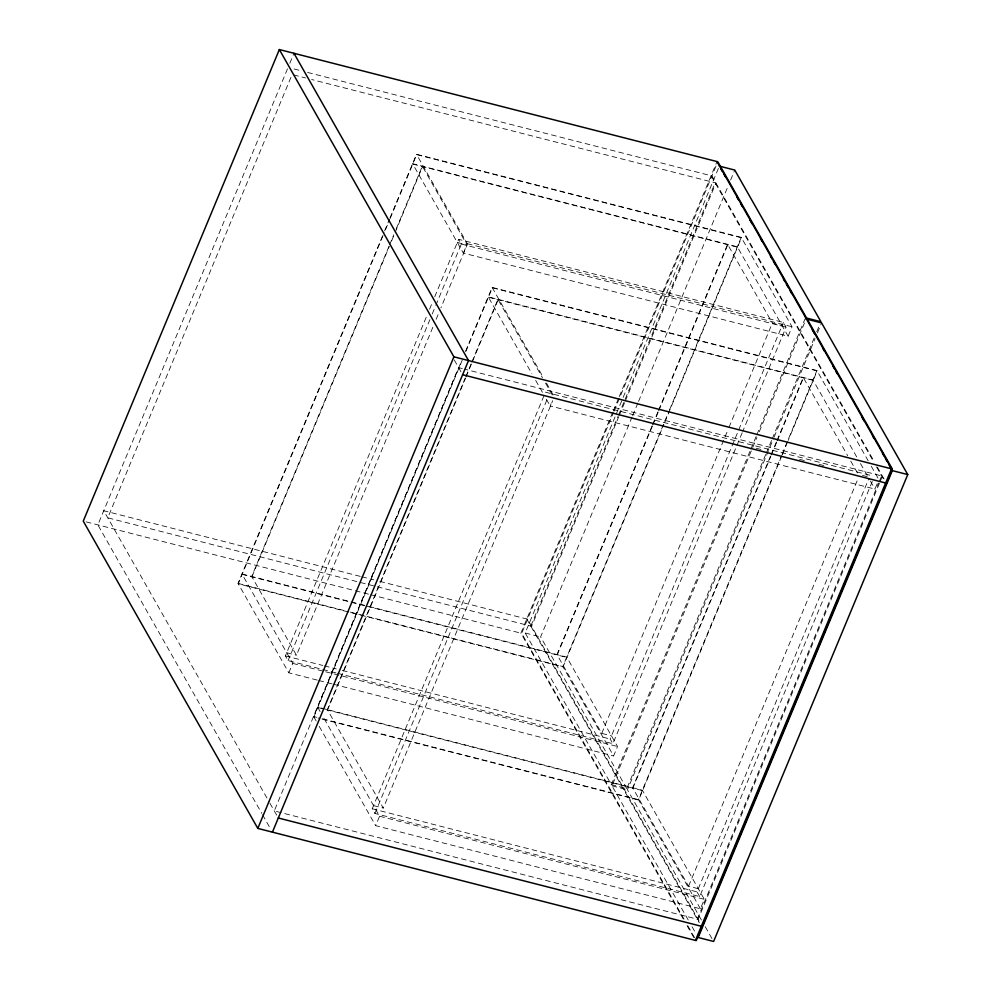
<?xml version="1.0" encoding="UTF-8"?>
<svg xmlns="http://www.w3.org/2000/svg" width="991" height="991" viewBox="0 0 991 991"><rect width="100%" height="100%" fill="white"/><g stroke="black" fill="none" stroke-linecap="round" stroke-linejoin="round"><path stroke-width="0.74" stroke-dasharray="4.96 3.72" d="M287.489 68.862L97.861 524.871L261.748 813.363M289.806 63.3L293.968 53.291M290.933 77.385L107.771 517.822L531.61 626.3L618.731 416.765M317.269 680.099L288.827 672.815L238.026 583.389L384.025 232.303M384.619 230.866L389.376 219.432M389.971 218.008L416.48 154.249L741.256 237.369L792.057 326.795L788.13 336.234L463.354 253.101L412.566 163.676L737.329 246.809L788.13 336.234M383.059 235.548L238.249 583.786L563.024 666.918L663.846 424.47M385.437 229.838L389.599 219.829M390.194 218.404L416.703 154.646L741.479 237.766L664.441 423.033M389.017 246.226L251.689 576.452L296.458 655.237L433.773 325.023M389.612 244.802L393.774 234.793M396.152 229.07L422.302 166.178L467.058 244.963L440.908 307.867M251.912 576.849L389.24 246.623M391.618 240.912L394.591 233.752M395.186 232.328L422.525 166.575M335.974 672.877L288.084 660.625L285.396 655.893L427.592 313.949M429.561 309.229L432.522 302.094M434.727 296.792L458.622 239.326L783.398 322.447L786.086 327.179L742.779 431.32M288.084 660.625L429.871 319.659M432.237 313.961L435.21 306.826M435.805 305.401L461.31 244.059L458.622 239.326M288.827 672.815L292.754 663.388L241.953 573.962L367.673 606.133M463.354 253.101L467.281 243.675L416.48 154.249M436.151 319.3L438.53 313.577M316.179 720.965L313.664 716.543L461.447 361.158M465.609 351.161L492.118 287.402L816.894 370.523L868.203 460.852M462.264 360.129L313.887 716.939L319.882 718.475M465.832 351.545L492.341 287.799L817.117 370.919L788.229 440.388M465.25 377.955L327.34 709.606L383.282 808.086L552.705 400.674M465.844 376.518L471.196 363.66M471.79 362.223L497.94 299.332L542.436 377.658M327.563 710.002L465.473 378.351M466.067 376.914L498.163 299.716M872.315 481.453L699.683 896.595L374.92 813.462L372.232 808.743L544.27 395.025M374.92 813.462L547.552 398.332M320.105 711.538L317.591 707.116L642.366 790.236L704.353 899.357L700.426 908.784L375.663 825.664L379.578 816.237L323.153 716.902M877.196 483.695L874.966 489.083L550.191 405.951L552.433 400.562M612.711 412.318L520.882 633.15L683.245 918.954M613.305 410.893L618.632 398.072M619.226 396.635L716.988 161.558M684.05 919.153L521.687 633.36L613.516 412.529M614.11 411.104L716.035 166.017M765.709 454.51L626.783 788.601L611.348 784.649L525.193 632.989L622.559 398.84M623.153 397.416L719.33 166.116M530.792 626.089L617.926 416.554M618.52 415.13L715.13 182.802M619.325 415.34L624.664 402.519M625.259 401.095L715.936 183.013L311.62 79.515M626.783 788.601L540.615 636.94L632.047 417.062M632.642 415.638L637.981 402.792M638.576 401.355L728.224 185.775M730.602 180.065L734.765 170.068M652.09 425.87L556.979 654.593L601.735 733.377L611.484 735.879M652.685 424.433L658.036 411.575M658.631 410.138L727.592 244.319L772.348 323.103L782.085 325.593M557.202 654.989L652.313 426.254M652.908 424.829L658.259 411.959M658.854 410.534L727.815 244.703M369.16 606.517L566.728 657.083L617.517 746.508L613.602 755.947L562.801 666.522L668.975 411.203M669.569 409.779L741.256 237.369M601.735 733.377L728.36 428.892M728.955 427.455L772.348 323.103M742.185 432.745L612.859 743.745L610.171 739.013L783.398 322.447M611.348 784.649L750.274 450.558M750.868 449.134L756.22 436.288M756.814 434.863L804.903 319.213M688.262 920.057L612.017 785.838L756.889 437.465M759.267 431.754L806.166 318.966M766.303 453.085L771.642 440.239M772.237 438.802L814.391 337.435M816.757 331.725L819.73 324.59M701.405 919.97L627.452 789.79L773.5 438.567M774.095 437.13L815.06 338.625M817.439 332.914L821.589 322.917M770.54 456.083L632.617 787.746L688.572 886.227L698.308 888.716M771.122 454.658L776.473 441.788M777.068 440.363L803.23 377.46L847.726 455.798M632.84 788.142L770.763 456.479M771.357 455.055L776.696 442.184M777.291 440.76L803.453 377.856M700.426 908.784L638.439 799.675L781.465 455.724M782.06 454.299L816.894 370.523M781.688 456.12L638.662 800.059L321.381 718.859M782.283 454.683L787.634 441.825M688.572 886.227L857.983 478.802M699.683 896.595L697.007 891.863L869.045 478.158M697.292 919.177L878.658 483.013M879.252 481.589L881.631 475.891M879.475 483.224L698.098 919.388L274.272 810.911L458.61 367.624L463.107 368.776M880.07 481.799L882.436 476.101L464.618 369.16M294.092 68.974L301.586 70.894M307.582 72.43L711.91 175.915L874.273 461.719M293.609 74.907L305.612 77.979M412.789 164.072L737.552 247.205M467.281 243.675L792.057 326.795M457.322 242.473L467.058 244.963M461.31 244.059L786.086 327.179M488.427 297.226L813.19 380.346M545.459 392.176L870.222 475.296M756.158 448.229L762.141 449.765M799.564 459.341L805.547 460.877M819.012 464.321L825.008 465.857M862.418 475.432L868.401 476.968M360.253 576.378L103.745 510.724L269.156 801.892M361.752 576.762L373.756 579.834M379.764 581.37L527.571 619.202L700.117 922.931M525.193 632.989L540.615 636.94M86.18 521.885L369.37 594.365M370.869 594.749L521.687 633.36M242.176 574.359L349.934 601.933M351.433 602.317L364.899 605.761M366.397 606.145L566.951 657.479M238.026 583.389L348.782 611.744M350.281 612.128L562.801 666.522M286.709 652.747L296.458 655.237M285.396 655.893L322.818 665.469M324.317 665.853L336.283 668.913M342.279 670.449L610.171 739.013M337.473 673.261L612.859 743.745M292.754 663.388L324.181 671.427M325.68 671.811L617.517 746.508M318.768 680.483L332.233 683.926M333.732 684.31L613.602 755.947M317.814 707.512L642.589 790.632M612.017 785.838L627.452 789.79M313.664 716.543L316.662 717.311M322.645 718.847L638.439 799.675M373.533 805.596L383.282 808.086M372.232 808.743L697.007 891.863M379.578 816.237L704.353 899.357M877.32 467.083L884.455 479.644M711.104 175.704L873.455 461.509M876.502 466.872L884.306 480.61M871.262 466.228L878.881 479.644M856.707 456.938L812.967 379.962L488.204 296.829L531.932 373.818M860.473 463.577L869.627 479.681M870.383 481.019L874.966 489.083M850.773 461.162L859.172 475.953M492.118 287.402L543.44 377.732M546.487 383.096L554.118 396.524M545.496 383.034L553.895 397.812M535.697 380.445L544.146 395.322M546.375 399.237L550.191 405.951M454.25 359.944L461.112 372.021M705.22 926.684L712.083 938.762M526.766 619.003L699.299 922.72M692.077 926.758L695.893 933.472M687.865 925.867L694.728 937.944M687.048 925.656L693.911 937.734M319.226 726.329L375.663 825.664M269.924 803.243L278.298 817.996M262.516 814.701L270.89 829.467"/><path stroke-width="1.49" d="M279.351 49.55L83.256 521.13L257.809 828.402L696.252 940.62L892.346 469.04L717.794 161.768L279.351 49.55L453.903 356.822L892.346 469.04M257.809 828.402L453.903 356.822M272.426 832.143L468.52 360.563L293.968 53.291M695.434 940.422L891.541 468.83L716.988 161.558M889.274 465.262L892.321 470.626L698.184 937.498L713.607 941.45L907.744 474.578L821.589 322.917L806.166 318.966M719.33 166.116L734.765 170.068L820.92 321.728L805.497 317.789M892.321 470.626L907.744 474.578M462.636 374.709L886.462 483.187M278.298 817.996L702.136 926.474M720.853 168.804L722.389 171.493M723.913 174.168L725.437 176.856M736.87 196.986L738.394 199.674M740.686 203.7L742.209 206.388M749.828 219.804L752.119 223.83M760.506 238.596L762.029 241.284M770.416 256.05L771.939 258.725M773.463 261.413L774.999 264.101M783.385 278.855L784.909 281.543M786.433 284.231L787.956 286.919M790.248 290.945L791.772 293.621M812.261 329.706L814.552 333.732M822.939 348.498L824.462 351.173M832.849 365.939L834.372 368.627M835.896 371.315L837.42 373.991M861.823 416.951L864.115 420.977M872.501 435.73L874.025 438.418M882.411 453.184L883.935 455.872M885.458 458.548L886.982 461.236"/></g></svg>
